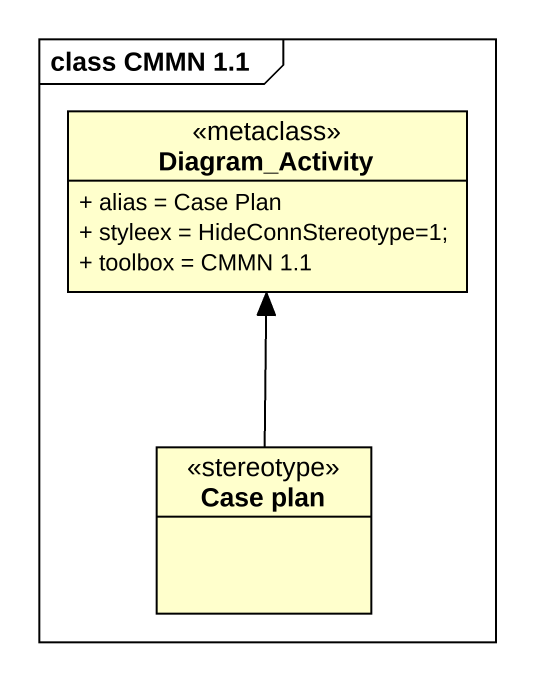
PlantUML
@startuml
mainframe class CMMN 1.1
hide circle
hide empty members
skinparam classAttributeIconSize 0
class Diagram_Activity <<metaclass>> {
  + alias = Case Plan
  + styleex = HideConnStereotype=1;
  + toolbox = CMMN 1.1
}
class "Case plan" as Case_plan <<stereotype>>
Case_plan -up-> Diagram_Activity
@enduml
